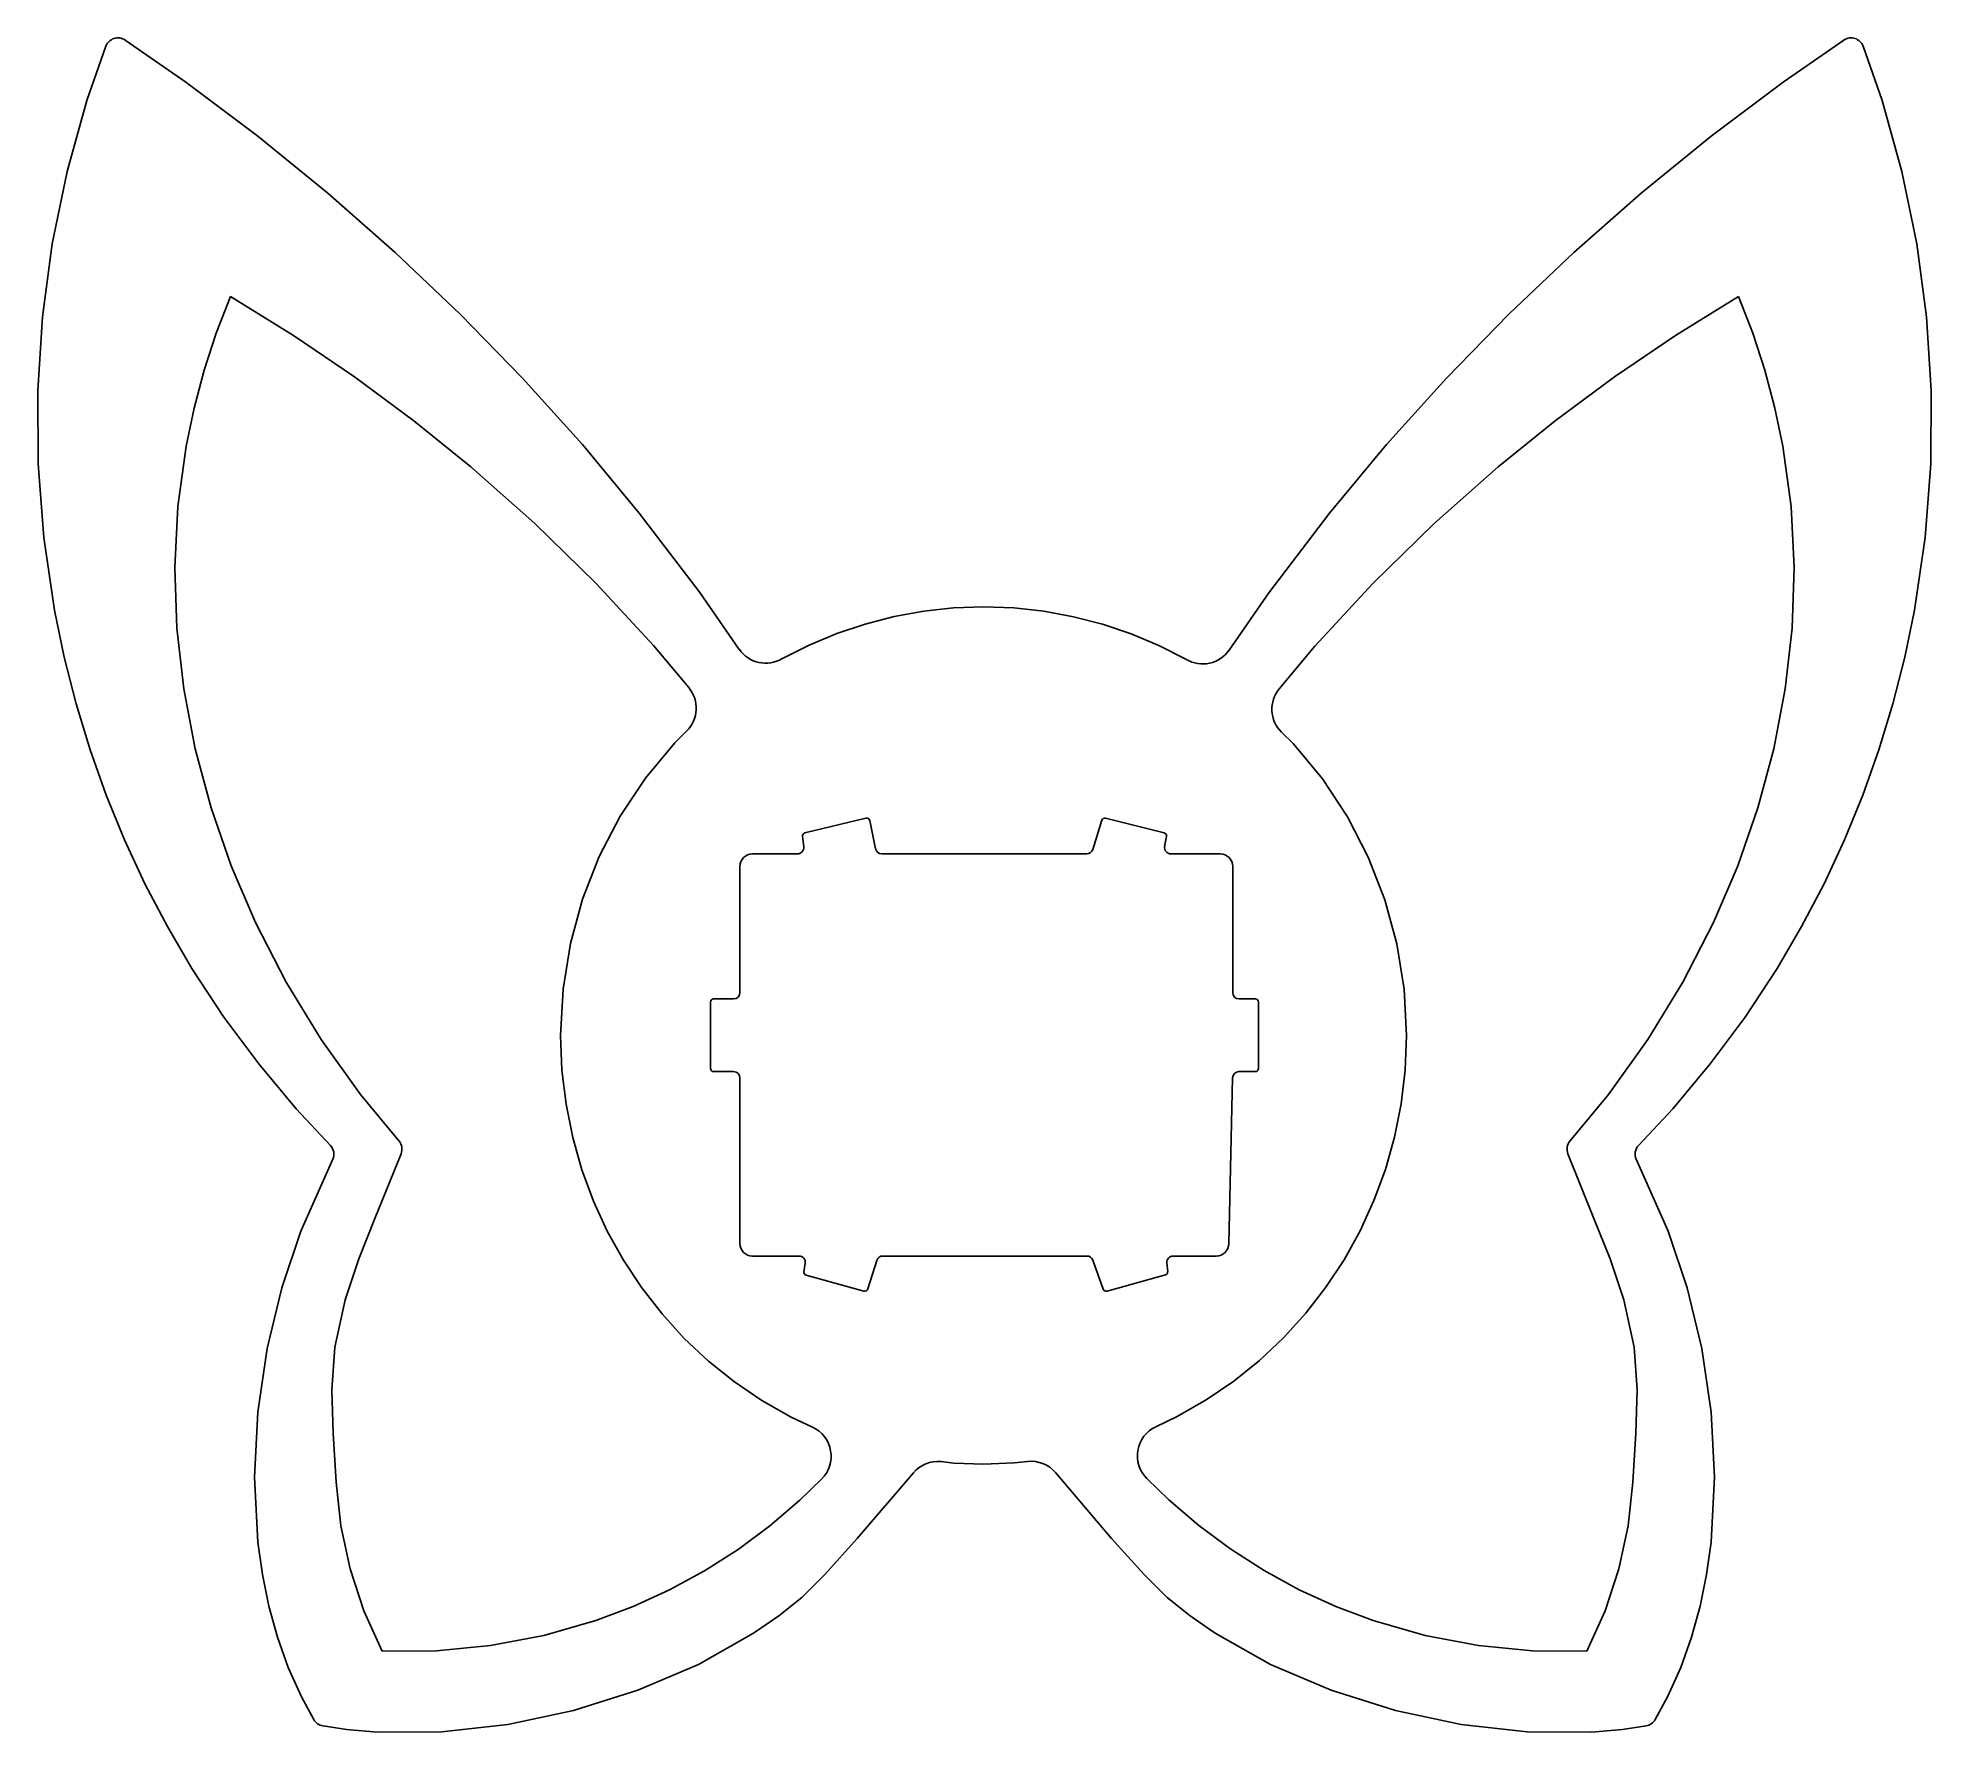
# Model space of a CAD drawing. Header units: inches. Extents: x 0.01 to 5.91, y 0.01 to 5.29.
import ezdxf

# ---------------------------------------------------------------- set-up
doc = ezdxf.new("R2010")
doc.units = ezdxf.units.IN
doc.header["$MEASUREMENT"] = 0

msp = doc.modelspace()

# ---------------------------------------------------------------- linework, layer by layer
at = {"color": 7, "linetype": 'Continuous', "lineweight": 25}
for p, q in [((0.218, 5.262), (0.1582, 5.0931)), ((0.4668, 5.1503), (0.2776, 5.2813)), ((5.635, 5.2813), (5.4458, 5.1503)), ((5.7544, 5.0931), (5.6945, 5.262)), ((0.6916, 4.9815), (0.4668, 5.1503)), ((5.4458, 5.1503), (5.221, 4.9815)), ((0.1582, 5.0931), (0.0966, 4.8713)), ((5.8159, 4.8713), (5.7544, 5.0931)), ((0.9092, 4.8045), (0.6916, 4.9815)), ((5.221, 4.9815), (5.0033, 4.8045)), ((0.0966, 4.8713), (0.0506, 4.6461)), ((5.8619, 4.6461), (5.8159, 4.8713)), ((1.1195, 4.6196), (0.9092, 4.8045)), ((5.0033, 4.8045), (4.793, 4.6196)), ((0.0506, 4.6461), (0.0203, 4.4184)), ((1.3221, 4.4271), (1.1195, 4.6196)), ((4.793, 4.6196), (4.5904, 4.4271)), ((5.8922, 4.4184), (5.8619, 4.6461)), ((0.6061, 4.4817), (0.5618, 4.3678)), ((0.8022, 4.3604), (0.6061, 4.4817)), ((1.5167, 4.2272), (1.3221, 4.4271)), ((4.5904, 4.4271), (4.3959, 4.2272)), ((5.3065, 4.4817), (5.1104, 4.3604)), ((5.3508, 4.3678), (5.3065, 4.4817)), ((0.0203, 4.4184), (0.0058, 4.1894)), ((0.5618, 4.3678), (0.5239, 4.2519)), ((5.3887, 4.2519), (5.3508, 4.3678)), ((5.9068, 4.1894), (5.8922, 4.4184)), ((0.9927, 4.2313), (0.8022, 4.3604)), ((5.1104, 4.3604), (4.9199, 4.2313)), ((0.5239, 4.2519), (0.4925, 4.1342)), ((5.4201, 4.1342), (5.3887, 4.2519)), ((1.1772, 4.0946), (0.9927, 4.2313)), ((1.7029, 4.0203), (1.5167, 4.2272)), ((4.3959, 4.2272), (4.2097, 4.0203)), ((4.9199, 4.2313), (4.7353, 4.0946)), ((0.0058, 4.1894), (0.0071, 3.96)), ((0.4925, 4.1342), (0.4676, 4.0151)), ((5.4449, 4.0151), (5.4201, 4.1342)), ((5.9055, 3.96), (5.9068, 4.1894)), ((1.3555, 3.9506), (1.1772, 4.0946)), ((4.7353, 4.0946), (4.557, 3.9506)), ((0.4676, 4.0151), (0.4422, 3.8269)), ((1.8804, 3.8067), (1.7029, 4.0203)), ((4.2097, 4.0203), (4.0321, 3.8067)), ((5.4704, 3.8269), (5.4449, 4.0151)), ((0.0071, 3.96), (0.0243, 3.7311)), ((5.8882, 3.7311), (5.9055, 3.96)), ((1.5548, 3.7741), (1.3555, 3.9506)), ((4.557, 3.9506), (4.3571, 3.7735)), ((0.4422, 3.8269), (0.4329, 3.6376)), ((2.0686, 3.5598), (1.8804, 3.8067)), ((4.0321, 3.8067), (3.843, 3.5586)), ((5.4797, 3.6376), (5.4704, 3.8269)), ((0.0243, 3.7311), (0.0577, 3.5039)), ((1.7446, 3.5885), (1.5548, 3.7741)), ((4.3571, 3.7735), (4.1667, 3.5871)), ((5.8549, 3.5039), (5.8882, 3.7311)), ((0.4329, 3.6376), (0.4392, 3.448)), ((5.4734, 3.448), (5.4797, 3.6376)), ((1.9245, 3.3942), (1.7446, 3.5885)), ((2.1921, 3.382), (2.0686, 3.5598)), ((3.843, 3.5586), (3.7189, 3.3797)), ((4.1667, 3.5871), (3.9862, 3.3921)), ((0.0577, 3.5039), (0.088, 3.3573)), ((2.6749, 3.4843), (2.5847, 3.4611)), ((2.7667, 3.501), (2.6749, 3.4843)), ((2.8597, 3.5111), (2.7667, 3.501)), ((2.9534, 3.5144), (2.8597, 3.5111)), ((3.0478, 3.511), (2.9534, 3.5144)), ((3.1413, 3.5008), (3.0478, 3.511)), ((3.2337, 3.4839), (3.1413, 3.5008)), ((3.3245, 3.4604), (3.2337, 3.4839)), ((5.8246, 3.3573), (5.8549, 3.5039)), ((0.4392, 3.448), (0.4604, 3.2592)), ((2.4962, 3.4315), (2.41, 3.3956)), ((2.5847, 3.4611), (2.4962, 3.4315)), ((3.4134, 3.4305), (3.3245, 3.4604)), ((3.5001, 3.3942), (3.4134, 3.4305)), ((5.4522, 3.2592), (5.4734, 3.448)), ((2.0345, 3.2629), (1.9245, 3.3942)), ((2.41, 3.3956), (2.3262, 3.3535)), ((3.5843, 3.3516), (3.5001, 3.3942)), ((3.9862, 3.3921), (3.8754, 3.2597)), ((0.088, 3.3573), (0.125, 3.2122)), ((2.3262, 3.3535), (2.3255, 3.3531)), ((3.5853, 3.351), (3.5843, 3.3516)), ((5.7875, 3.2122), (5.8246, 3.3573)), ((0.4604, 3.2592), (0.496, 3.0722)), ((5.4165, 3.0722), (5.4522, 3.2592)), ((0.125, 3.2122), (0.1687, 3.0687)), ((5.7438, 3.0687), (5.7875, 3.2122)), ((0.1687, 3.0687), (0.2191, 2.9272)), ((0.496, 3.0722), (0.5455, 2.8878)), ((1.8995, 2.981), (1.9908, 3.0912)), ((1.9908, 3.0912), (2.0275, 3.1269)), ((3.8822, 3.124), (3.9187, 3.0884)), ((3.9187, 3.0884), (4.0094, 2.9783)), ((5.3671, 2.8878), (5.4165, 3.0722)), ((5.6935, 2.9272), (5.7438, 3.0687)), ((1.8208, 2.8622), (1.8995, 2.981)), ((4.0094, 2.9783), (4.0874, 2.8598)), ((0.2191, 2.9272), (0.276, 2.788)), ((5.6365, 2.788), (5.6935, 2.9272)), ((0.5455, 2.8878), (0.6082, 2.7071)), ((1.7554, 2.7359), (1.8208, 2.8622)), ((2.5868, 2.856), (2.3965, 2.81)), ((2.6168, 2.7603), (2.5987, 2.8484)), ((3.3219, 2.8493), (3.2941, 2.7585)), ((3.5163, 2.81), (3.3337, 2.8559)), ((4.0874, 2.8598), (4.1524, 2.7338)), ((5.3044, 2.7071), (5.3671, 2.8878)), ((0.276, 2.788), (0.3395, 2.6514)), ((2.389, 2.7993), (2.3928, 2.7666)), ((3.5178, 2.7679), (3.5236, 2.7987)), ((5.573, 2.6514), (5.6365, 2.788)), ((1.7035, 2.6032), (1.7554, 2.7359)), ((2.3732, 2.7446), (2.2332, 2.7446)), ((3.2752, 2.7446), (2.6361, 2.7446)), ((3.6907, 2.7446), (3.5372, 2.7446)), ((4.1524, 2.7338), (4.2039, 2.6016)), ((0.6082, 2.7071), (0.6836, 2.5309)), ((2.1938, 2.7052), (2.1938, 2.3123)), ((3.7301, 2.3123), (3.7301, 2.7052)), ((5.2289, 2.5309), (5.3044, 2.7071)), ((0.3395, 2.6514), (0.4095, 2.5177)), ((1.6658, 2.4653), (1.7035, 2.6032)), ((4.2039, 2.6016), (4.2413, 2.4642)), ((5.5031, 2.5177), (5.573, 2.6514)), ((0.4095, 2.5177), (0.4859, 2.3872)), ((0.6836, 2.5309), (0.7796, 2.3448)), ((5.133, 2.3448), (5.2289, 2.5309)), ((5.4266, 2.3872), (5.5031, 2.5177)), ((1.6429, 2.3233), (1.6658, 2.4653)), ((4.2413, 2.4642), (4.2641, 2.3228)), ((0.4859, 2.3872), (0.5856, 2.2358)), ((5.3269, 2.2358), (5.4266, 2.3872)), ((0.7796, 2.3448), (0.8891, 2.1656)), ((1.6351, 2.1784), (1.6429, 2.3233)), ((4.2641, 2.3228), (4.2718, 2.1784)), ((5.0235, 2.1656), (5.133, 2.3448)), ((2.1022, 2.2827), (2.1022, 2.0757)), ((2.1742, 2.2926), (2.112, 2.2926)), ((3.8005, 2.2926), (3.7498, 2.2926)), ((3.8104, 2.0757), (3.8104, 2.2827)), ((0.5856, 2.2358), (0.694, 2.0899)), ((5.2185, 2.0899), (5.3269, 2.2358)), ((0.8891, 2.1656), (1.0117, 1.9941)), ((1.6394, 2.0705), (1.6351, 2.1784)), ((4.2718, 2.1784), (4.2675, 2.0708)), ((4.9009, 1.9941), (5.0235, 2.1656)), ((0.694, 2.0899), (0.8108, 1.9499)), ((1.652, 1.9645), (1.6394, 2.0705)), ((2.112, 2.0659), (2.1742, 2.0659)), ((3.7493, 2.0659), (3.8005, 2.0659)), ((4.2675, 2.0708), (4.2549, 1.9651)), ((5.1018, 1.9499), (5.2185, 2.0899)), ((2.1938, 2.0462), (2.1938, 1.5303)), ((3.7181, 1.5295), (3.7297, 2.0466)), ((0.8108, 1.9499), (0.9178, 1.8354)), ((1.0117, 1.9941), (1.1316, 1.8493)), ((1.6728, 1.8609), (1.652, 1.9645)), ((4.2549, 1.9651), (4.2343, 1.8618)), ((4.7809, 1.8493), (4.9009, 1.9941)), ((4.9948, 1.8354), (5.1018, 1.9499)), ((1.7013, 1.76), (1.6728, 1.8609)), ((4.2343, 1.8618), (4.2059, 1.7611)), ((0.925, 1.7925), (0.8254, 1.5682)), ((1.1378, 1.8095), (1.0565, 1.608)), ((4.856, 1.608), (4.7747, 1.8095)), ((5.0871, 1.5682), (4.9875, 1.7925)), ((1.7374, 1.6622), (1.7013, 1.76)), ((4.2059, 1.7611), (4.1701, 1.6636)), ((1.7807, 1.568), (1.7374, 1.6622)), ((4.1701, 1.6636), (4.127, 1.5696)), ((1.0565, 1.608), (1.0065, 1.482)), ((4.9061, 1.482), (4.856, 1.608)), ((0.8254, 1.5682), (0.7661, 1.3917)), ((1.831, 1.4777), (1.7807, 1.568)), ((4.127, 1.5696), (4.077, 1.4795)), ((5.1465, 1.3917), (5.0871, 1.5682)), ((1.0065, 1.482), (0.9638, 1.3548)), ((1.8879, 1.3917), (1.831, 1.4777)), ((2.2332, 1.491), (2.378, 1.491)), ((2.5927, 1.3882), (2.621, 1.4773)), ((2.6398, 1.491), (3.2752, 1.491)), ((3.2938, 1.478), (3.3264, 1.3875)), ((3.5445, 1.491), (3.6787, 1.491)), ((4.077, 1.4795), (4.0204, 1.3936)), ((4.9488, 1.3548), (4.9061, 1.482)), ((2.3975, 1.4683), (2.3935, 1.4421)), ((2.4006, 1.4311), (2.5807, 1.3817)), ((3.3383, 1.3813), (3.52, 1.4319)), ((3.5272, 1.4422), (3.5249, 1.4697)), ((0.7661, 1.3917), (0.7206, 1.2023)), ((1.9512, 1.3104), (1.8879, 1.3917)), ((4.0204, 1.3936), (3.9574, 1.3124)), ((5.192, 1.2023), (5.1465, 1.3917)), ((0.9638, 1.3548), (0.9316, 1.2068)), ((2.0206, 1.2342), (1.9512, 1.3104)), ((3.9574, 1.3124), (3.8883, 1.2363)), ((4.981, 1.2068), (4.9488, 1.3548)), ((0.7206, 1.2023), (0.6914, 1.0043)), ((0.9316, 1.2068), (0.9218, 1.0735)), ((2.0959, 1.1636), (2.0206, 1.2342)), ((3.8883, 1.2363), (3.8134, 1.1657)), ((4.9908, 1.0735), (4.981, 1.2068)), ((5.2212, 1.0043), (5.192, 1.2023)), ((2.1766, 1.0988), (2.0959, 1.1636)), ((3.8134, 1.1657), (3.7331, 1.1009)), ((0.9218, 1.0735), (0.9258, 0.9387)), ((2.2627, 1.0404), (2.1766, 1.0988)), ((3.7331, 1.1009), (3.6474, 1.0424)), ((4.9867, 0.9387), (4.9908, 1.0735)), ((0.6914, 1.0043), (0.6809, 0.8017)), ((2.3536, 0.9886), (2.2627, 1.0404)), ((3.6474, 1.0424), (3.5569, 0.9905)), ((5.2317, 0.8017), (5.2212, 1.0043)), ((2.4205, 0.9574), (2.3536, 0.9886)), ((3.5569, 0.9905), (3.49, 0.959)), ((0.9258, 0.9387), (0.9351, 0.7865)), ((4.9775, 0.7865), (4.9867, 0.9387)), ((2.8213, 0.8499), (2.8609, 0.8457)), ((2.8609, 0.8457), (2.9534, 0.8424)), ((2.9534, 0.8424), (3.0485, 0.8458)), ((3.0485, 0.8458), (3.0905, 0.8505)), ((0.6809, 0.8017), (0.6916, 0.5988)), ((0.9351, 0.7865), (0.9498, 0.6501)), ((2.381, 0.7295), (2.4481, 0.7953)), ((2.5598, 0.6104), (2.7346, 0.8153)), ((3.1775, 0.8159), (3.3523, 0.6108)), ((3.4626, 0.7971), (3.5305, 0.7305)), ((4.9627, 0.6501), (4.9775, 0.7865)), ((5.2209, 0.5988), (5.2317, 0.8017)), ((2.2874, 0.6498), (2.381, 0.7295)), ((3.5305, 0.7305), (3.6243, 0.6506)), ((0.9498, 0.6501), (0.9789, 0.5158)), ((2.1881, 0.5765), (2.2874, 0.6498)), ((3.6243, 0.6506), (3.7237, 0.5771)), ((4.9336, 0.5158), (4.9627, 0.6501)), ((0.6916, 0.5988), (0.7057, 0.4985)), ((2.4585, 0.4982), (2.5598, 0.6104)), ((3.3523, 0.6108), (3.4539, 0.4984)), ((5.2069, 0.4985), (5.2209, 0.5988)), ((2.0837, 0.51), (2.1881, 0.5765)), ((3.7237, 0.5771), (3.8283, 0.5104)), ((0.7057, 0.4985), (0.726, 0.3996)), ((0.9789, 0.5158), (1.022, 0.3849)), ((1.9746, 0.4506), (2.0837, 0.51)), ((2.387, 0.4266), (2.4585, 0.4982)), ((3.4539, 0.4984), (3.5255, 0.4266)), ((3.8283, 0.5104), (3.9375, 0.4508)), ((4.8905, 0.3849), (4.9336, 0.5158)), ((5.1866, 0.3996), (5.2069, 0.4985)), ((1.8615, 0.3987), (1.9746, 0.4506)), ((2.315, 0.3691), (2.387, 0.4266)), ((3.5255, 0.4266), (3.5975, 0.3691)), ((3.9375, 0.4508), (4.0509, 0.3988)), ((0.726, 0.3996), (0.7528, 0.3028)), ((1.022, 0.3849), (1.0788, 0.2589)), ((1.5825, 0.3081), (1.7446, 0.3547)), ((1.7446, 0.3547), (1.8615, 0.3987)), ((2.2368, 0.315), (2.315, 0.3691)), ((3.5975, 0.3691), (3.6757, 0.315)), ((4.0509, 0.3988), (4.1679, 0.3547)), ((4.1679, 0.3547), (4.33, 0.3081)), ((4.8338, 0.2589), (4.8905, 0.3849)), ((5.1598, 0.3028), (5.1866, 0.3996)), ((0.7528, 0.3028), (0.7864, 0.2084)), ((1.4165, 0.2765), (1.5825, 0.3081)), ((2.0646, 0.2181), (2.2368, 0.315)), ((3.6757, 0.315), (3.848, 0.2181)), ((4.33, 0.3081), (4.496, 0.2765)), ((5.1262, 0.2084), (5.1598, 0.3028)), ((1.0788, 0.2589), (1.2481, 0.26)), ((1.2481, 0.26), (1.4165, 0.2765)), ((4.496, 0.2765), (4.6645, 0.26)), ((4.6645, 0.26), (4.8338, 0.2589)), ((0.7864, 0.2084), (0.8271, 0.117)), ((1.8757, 0.1376), (2.0646, 0.2181)), ((3.848, 0.2181), (4.0369, 0.1376)), ((5.0855, 0.117), (5.1262, 0.2084)), ((1.6757, 0.0747), (1.8757, 0.1376)), ((4.0369, 0.1376), (4.2368, 0.0747)), ((0.8271, 0.117), (0.8659, 0.0463)), ((1.4702, 0.0309), (1.6757, 0.0747)), ((4.2368, 0.0747), (4.4424, 0.0309)), ((5.0466, 0.0463), (5.0855, 0.117)), ((0.8945, 0.0263), (0.9682, 0.015)), ((0.9682, 0.015), (1.0645, 0.0068)), ((1.0645, 0.0068), (1.2646, 0.0078)), ((1.2646, 0.0078), (1.4702, 0.0309)), ((4.4424, 0.0309), (4.6479, 0.0078)), ((4.6479, 0.0078), (4.8481, 0.0068)), ((4.8481, 0.0068), (4.9444, 0.015)), ((4.9444, 0.015), (5.0181, 0.0263))]:
    msp.add_line(p, q, dxfattribs=at)
for centre, radius, start, end in [((0.2552, 5.2489), 0.0394, 55.30309, 160.49151), ((5.6574, 5.2489), 0.0394, 19.50869, 124.69692), ((2.2743, 3.439), 0.1, 214.77894, 300.78419), ((3.6367, 3.4367), 0.1, 239.02348, 325.2404), ((1.9579, 3.1987), 0.1, 314.16917, 39.95154), ((3.9521, 3.1955), 0.1, 140.08368, 225.65045), ((2.5891, 2.8465), 0.00984, 11.5938, 103.5969), ((3.3313, 2.8464), 0.00984, 75.89852, 162.95946), ((2.3988, 2.8004), 0.00984, 103.5969, 186.61279), ((3.5139, 2.8005), 0.00984, 349.43327, 75.89852), ((2.2332, 2.7052), 0.0394, 90, 180), ((2.3732, 2.7643), 0.0197, 270, 6.61279), ((2.6361, 2.7643), 0.0197, 191.5938, 270), ((3.2752, 2.7643), 0.0197, 270, 342.95946), ((3.5372, 2.7643), 0.0197, 169.43327, 270), ((3.6907, 2.7052), 0.0394, 0, 90), ((2.1742, 2.3123), 0.0197, 270, 0), ((3.7498, 2.3123), 0.0197, 180, 270), ((2.112, 2.2827), 0.00984, 90, 180), ((3.8005, 2.2827), 0.00984, 0, 90), ((2.112, 2.0757), 0.00984, 180, 270), ((2.1742, 2.0462), 0.0197, 0, 90), ((3.7493, 2.0462), 0.0197, 90, 178.71946), ((3.8005, 2.0757), 0.00984, 270, 0), ((0.889, 1.8085), 0.0394, 336.06062, 43.05474), ((1.1013, 1.8242), 0.0394, 338.02782, 39.65304), ((4.8113, 1.8242), 0.0394, 140.34697, 201.97215), ((5.0235, 1.8085), 0.0394, 136.94527, 203.93932), ((2.2332, 1.5303), 0.0394, 180, 270), ((2.378, 1.4713), 0.0197, 351.35775, 90), ((2.6398, 1.4713), 0.0197, 90, 162.32781), ((3.2752, 1.4713), 0.0197, 19.83086, 90), ((3.5445, 1.4713), 0.0197, 90, 184.64768), ((3.6787, 1.5303), 0.0394, 270, 358.71946), ((2.4032, 1.4406), 0.00984, 171.35775, 254.67504), ((3.5173, 1.4414), 0.00984, 285.55378, 4.64768), ((2.5833, 1.3912), 0.00984, 254.67504, 342.32781), ((3.3356, 1.3908), 0.00984, 199.83086, 285.55378), ((2.3782, 0.8668), 0.1, 314.41678, 64.95975), ((3.5327, 0.8685), 0.1, 115.22705, 225.53164), ((2.8107, 0.7505), 0.1, 83.88248, 139.55388), ((3.1014, 0.7511), 0.1, 40.44199, 96.28516), ((0.9004, 0.0652), 0.0394, 208.74061, 261.27518), ((5.0121, 0.0652), 0.0394, 278.72482, 331.25939)]:
    msp.add_arc(centre, radius, start, end, dxfattribs=at)

doc.saveas('drawing.dxf')
